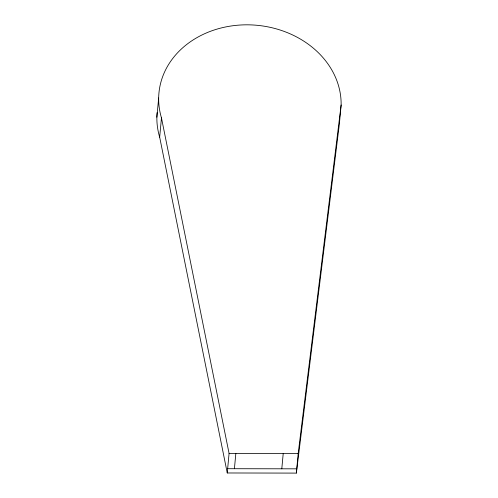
<?xml version="1.0" encoding="UTF-8"?>
<svg xmlns="http://www.w3.org/2000/svg" width="498" height="498" viewBox="0 0 498 498"><rect width="100%" height="100%" fill="white"/><g stroke="black" fill="none" stroke-linecap="round" stroke-linejoin="round"><path stroke-width="0.75" d="M156.87 117.223L158.663 97.963M159.671 137.162L161.47 117.902A91.358 76.518 5.3 0 1 239.158 25.099A91.358 76.518 5.3 0 1 341.13 104.991L339.337 124.251L296.354 473.1L227.25 472.976L159.671 137.162A91.358 76.518 5.3 0 1 157.107 112.629M227.25 472.976L229.074 453.423L161.47 117.902M234.415 468.718L235.84 453.435M281.793 468.805L283.219 453.522M296.354 473.1L298.178 453.547L341.13 104.991M229.074 453.423L298.178 453.547M227.648 468.705L296.752 468.83"/></g></svg>
